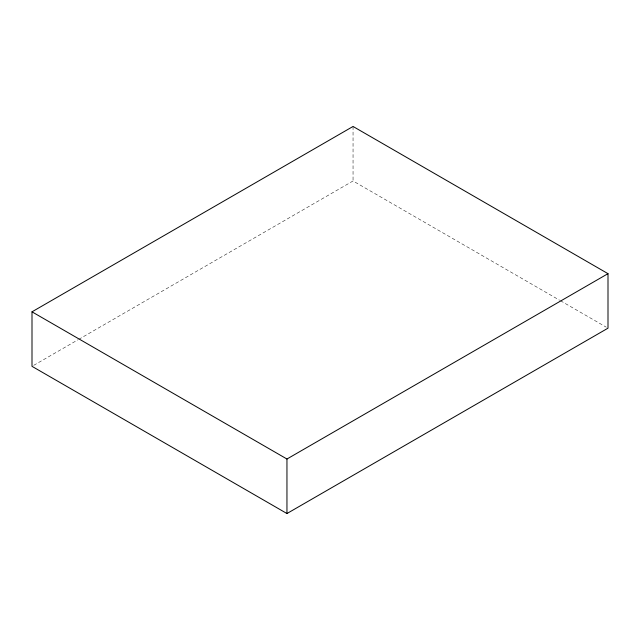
<?xml version="1.0" encoding="UTF-8"?>
<svg xmlns="http://www.w3.org/2000/svg" width="640" height="640" viewBox="0 0 640 640"><rect width="100%" height="100%" fill="white"/><g stroke="black" fill="none" stroke-linecap="round" stroke-linejoin="round"><path stroke-width="0.48" stroke-dasharray="3.2 2.4" d="M33.728 365.344L77.864 339.856M78.728 339.36L353.048 180.984L559.6 300.232M560.464 300.736L606.272 327.176M353.048 126.464L353.048 180.984"/><path stroke-width="0.96" d="M32 311.824L353.048 126.464L608 273.664L608 328.176L286.952 513.536L32 366.336L32 311.824L286.952 459.016L608 273.664M286.952 459.016L286.952 513.536"/></g></svg>
